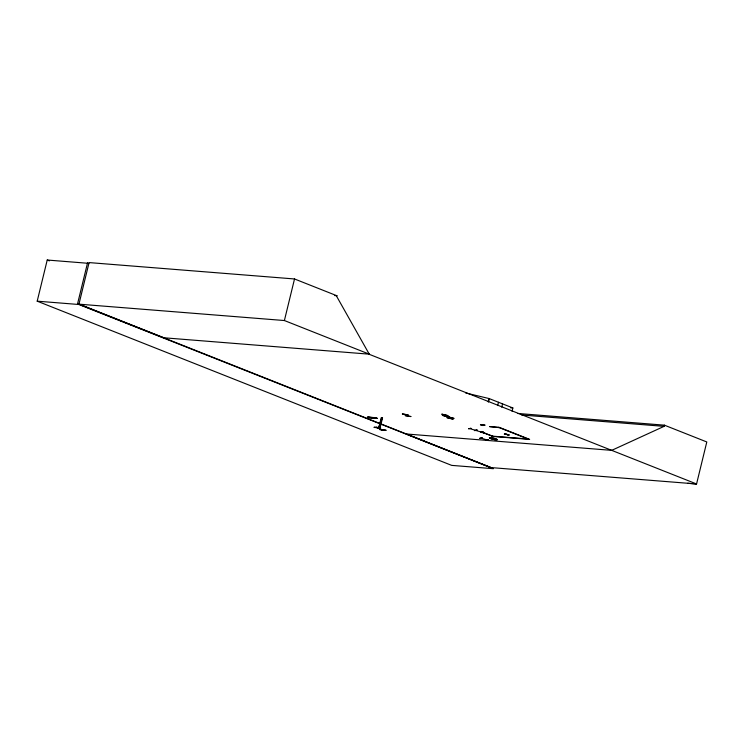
<?xml version="1.0" encoding="UTF-8"?>
<svg xmlns="http://www.w3.org/2000/svg" width="744" height="744" viewBox="0 0 744 744"><rect width="100%" height="100%" fill="white"/><g stroke="black" fill="none" stroke-linecap="round" stroke-linejoin="round"><path stroke-width="1.12" d="M449.116 417.449L449.153 416.473M449.227 417.049L449.72 417.161M410.902 416.575L405.043 415.561L410.8 416.501M442.392 415.366L448.641 416.817L442.41 415.422M447.86 416.817L454.073 418.435L447.888 416.817M37.2 301.171L78.855 304.501L493.356 468.701L451.692 465.381L37.2 301.171L47.225 260.028L88.889 263.357M87.569 262.772L77.618 303.58L163.801 337.767M78.855 304.501L89.075 262.586L294.522 278.963L336.948 295.768L336.762 296.54L369.247 354.153L368.764 354.116L696.561 483.972L706.8 441.964L664.373 425.159L517.787 413.469M687.689 483.284L696.561 483.972L491.114 467.585L78.938 304.157L284.394 320.534L294.522 278.963M374.241 427.456C393.409 428.711 361.472 426.442 380.212 427.586L379.979 428.572L379.059 428.488M376.464 427.363L381.793 429.846L376.483 427.363M381.328 417.514L378.631 428.321L379.979 428.572M381.7 417.654L378.882 427.298L380.454 427.688M379.552 428.404L382.184 417.579M379.914 428.553L382.556 417.728M379.886 429.697L386.006 430.237M488.185 401.816L488.985 398.524L465.67 392.972M488.501 401.918L489.301 398.626L512.858 407.954L512.077 411.283M497.69 405.564L498.499 402.272M501.744 407.163L502.544 403.871M611.707 450.353L664.076 426.358L664.373 425.159M446.967 417.682L453.217 419.179L447.005 417.626M441.88 414.203L448.139 415.673L441.927 414.176M408.093 414.92L402.402 413.943M480.475 431.687L484.856 433.445M480.689 431.659L485.079 433.408M480.419 424.778L485.097 425.159L480.661 424.889M468.627 428.702L470.961 428.312M477.304 430.255L474.7 430.59M482.159 437.881L479.834 438.253M375.897 417.849L367.638 417.114L377.282 418.416M377.078 418.314L369.303 417.784M450.743 417.728L450.092 418.342M476.848 430.116L474.467 430.525L477.341 430.33L476.783 430.153M481.145 432.534L483.47 432.134L481.145 432.497M479.796 438.281L482.372 437.946M486.241 440.225L488.566 439.825L486.232 440.178M470.915 428.339L468.664 428.777M405.266 414.548L407.805 415.933M450.985 417.803L450.297 418.407M408 416.063L405.536 414.678M482.837 432.552L483.33 432.608M334.642 295.582L336.948 295.768M163.317 337.729L369.303 354.172L284.394 320.534M510.635 407.814L512.876 407.991M521.646 415.003L664.076 426.358M367.629 417.096L375.757 417.7M499.326 427.651L489.636 426.6L499.326 427.372L529.635 439.379L492.835 436.449L483.144 432.608L492.835 436.179M377.227 418.286L369.043 417.654M491.979 436.105L528.779 439.044M380.193 429.465L386.015 430.264M612.191 450.39L406.252 433.975L490.947 467.576M508.998 435.37L504.413 433.519L508.803 435.268M444.931 415.059L445.331 416.017M475.518 430.33L469.817 428.618M481.321 438.188L487.041 439.955M481.861 432.245L476.151 430.525M402.383 413.98L408.093 414.938M482.875 425.103L483.461 425.27L482.8 425.075M482.465 425.001L481.907 424.861M482.968 424.61L482.921 425.587L482.968 424.592M486.018 440.113L488.566 439.862M445.582 415.989L445.2 415.031M498.471 427.307L527.914 438.969M47.225 260.028L49.392 260.884M483.237 432.05L480.922 432.422M508.989 434.663L504.311 434.254L508.831 434.608M376.724 427.391L382.044 429.865L376.724 427.391M490.584 438.542A3.999 0.595 13.7 0 0 497.085 439.816A3.99 0.595 13.7 0 0 492.333 437.918A3.99 0.595 13.7 0 0 490.594 438.532A3.99 0.595 13.7 0 0 497.085 439.797A3.999 0.595 13.7 0 0 492.323 437.928A3.999 0.595 13.7 0 0 490.584 438.542"/></g></svg>
